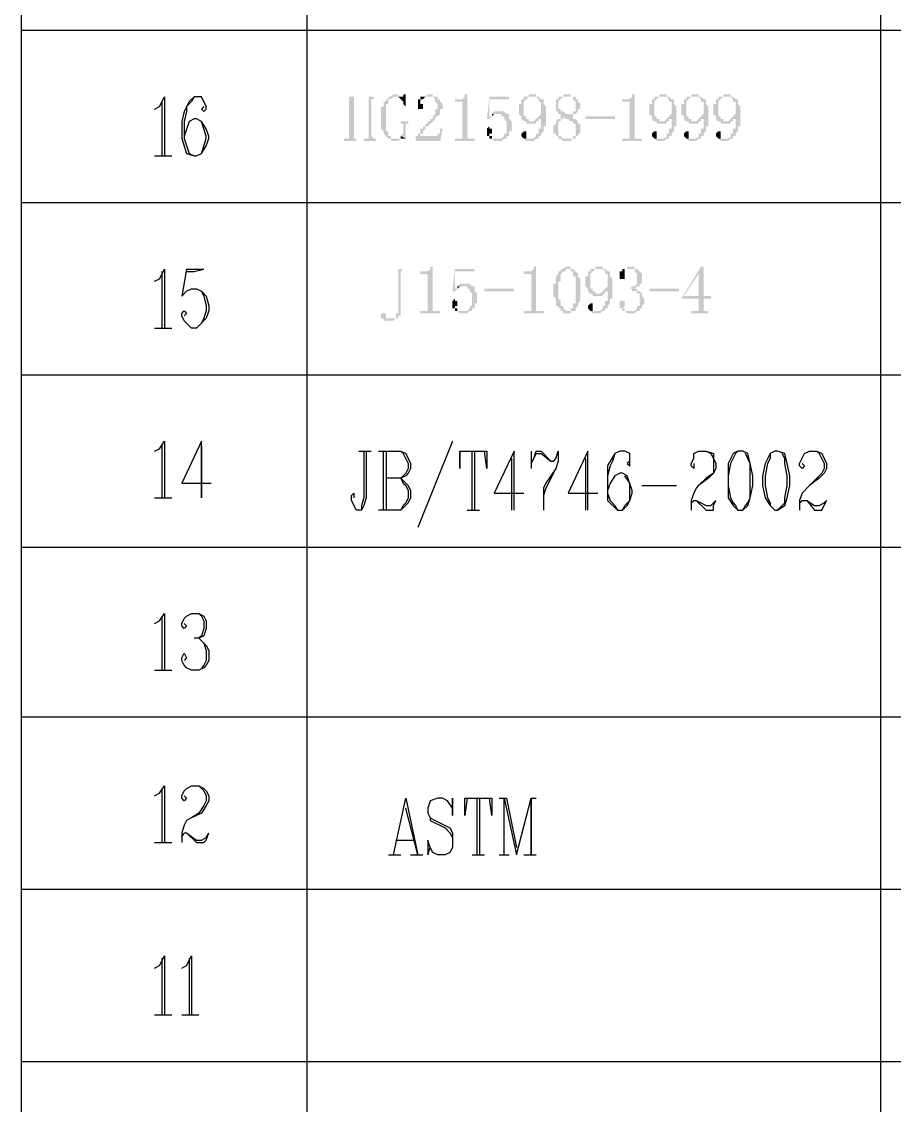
# Model space of a CAD drawing. Extents: x 51 to 246, y 3 to 417.
# Drawn here: x 183.56 to 198.56, y 62.54 to 81.17 of the extents above; entities that cross this region are included whole.
import ezdxf

# ---------------------------------------------------------------- set-up
doc = ezdxf.new("R2010")
doc.units = 0
doc.header["$MEASUREMENT"] = 0
doc.layers.add('_____1', color=160, linetype='Continuous')

msp = doc.modelspace()

# ---------------------------------------------------------------- hatches: boundary and pattern name
at = {"layer": '_____1'}
for points in [[(189.315, 79.883), (189.103, 79.883), (189.188, 79.883), (189.188, 79.163), (189.103, 79.163), (189.103, 79.121), (189.315, 79.121), (189.315, 79.163), (189.272, 79.163), (189.272, 79.544), (189.526, 79.544), (189.272, 79.544), (189.272, 79.883)], [(189.653, 79.883), (189.442, 79.883), (189.526, 79.883), (189.526, 79.544), (189.272, 79.544), (189.526, 79.544), (189.526, 79.163), (189.442, 79.163), (189.442, 79.121), (189.653, 79.121), (189.653, 79.163), (189.611, 79.163), (189.569, 79.205), (189.569, 79.84), (189.611, 79.84), (189.611, 79.883)], [(189.992, 79.925), (189.95, 79.925), (189.907, 79.883), (189.865, 79.883), (189.865, 79.84), (189.823, 79.84), (189.823, 79.798), (189.78, 79.798), (189.78, 79.713), (189.738, 79.713), (189.738, 79.332), (189.78, 79.29), (189.78, 79.248), (189.865, 79.163), (189.907, 79.163), (189.907, 79.121), (190.034, 79.121), (190.077, 79.163), (189.907, 79.163), (189.907, 79.205), (189.865, 79.205), (189.865, 79.29), (189.823, 79.29), (189.823, 79.756), (189.865, 79.756), (189.865, 79.84), (189.907, 79.84), (189.95, 79.883), (190.077, 79.883), (190.034, 79.883), (190.034, 79.925)], [(190.585, 79.925), (190.542, 79.925), (190.5, 79.883), (190.458, 79.883), (190.627, 79.883), (190.669, 79.84), (190.669, 79.798), (190.712, 79.756), (190.712, 79.671), (190.669, 79.671), (190.669, 79.586), (190.627, 79.544), (190.627, 79.502), (190.585, 79.502), (190.585, 79.459), (190.542, 79.459), (190.542, 79.417), (190.5, 79.417), (190.5, 79.375), (190.458, 79.375), (190.458, 79.332), (190.415, 79.332), (190.415, 79.248), (190.373, 79.248), (190.373, 79.205), (190.331, 79.205), (190.415, 79.205), (190.415, 79.248), (190.458, 79.248), (190.458, 79.29), (190.5, 79.332), (190.5, 79.375), (190.542, 79.375), (190.669, 79.502), (190.669, 79.544), (190.712, 79.544), (190.754, 79.586), (190.754, 79.671), (190.796, 79.671), (190.796, 79.756), (190.754, 79.798), (190.754, 79.84), (190.712, 79.84), (190.712, 79.883), (190.627, 79.883), (190.627, 79.925)], [(192.447, 79.883), (192.32, 79.883), (192.405, 79.883), (192.447, 79.84), (192.447, 79.798), (192.49, 79.798), (192.49, 79.586), (192.447, 79.544), (192.49, 79.544), (192.49, 79.332), (192.447, 79.332), (192.447, 79.248), (192.405, 79.248), (192.405, 79.205), (192.363, 79.163), (192.193, 79.163), (192.236, 79.121), (192.363, 79.121), (192.405, 79.163), (192.447, 79.163), (192.447, 79.205), (192.49, 79.205), (192.49, 79.248), (192.532, 79.29), (192.532, 79.375), (192.574, 79.375), (192.574, 79.713), (192.532, 79.756), (192.532, 79.84), (192.49, 79.84)], [(192.955, 79.925), (192.871, 79.925), (192.871, 79.883), (192.786, 79.883), (192.786, 79.84), (192.744, 79.84), (192.744, 79.629), (192.786, 79.629), (192.786, 79.586), (192.828, 79.586), (192.828, 79.544), (192.871, 79.544), (192.828, 79.544), (192.871, 79.544), (192.913, 79.502), (192.955, 79.502), (192.998, 79.459), (193.04, 79.459), (193.04, 79.417), (193.082, 79.417), (193.082, 79.205), (193.04, 79.205), (193.04, 79.163), (192.828, 79.163), (192.871, 79.121), (192.998, 79.121), (193.04, 79.163), (193.082, 79.163), (193.082, 79.205), (193.125, 79.205), (193.125, 79.248), (193.167, 79.248), (193.167, 79.417), (193.125, 79.417), (193.125, 79.459), (193.082, 79.502), (193.04, 79.502), (193.04, 79.544), (192.998, 79.544), (193.04, 79.544), (192.998, 79.544), (192.998, 79.586), (192.913, 79.586), (192.871, 79.629), (192.828, 79.629), (192.828, 79.671), (192.786, 79.671), (192.786, 79.798), (192.871, 79.883), (193.04, 79.883), (192.998, 79.883), (192.998, 79.925)], [(194.691, 79.883), (194.564, 79.883), (194.649, 79.883), (194.691, 79.84), (194.691, 79.798), (194.733, 79.798), (194.733, 79.586), (194.691, 79.544), (194.733, 79.544), (194.733, 79.332), (194.691, 79.332), (194.691, 79.248), (194.649, 79.248), (194.649, 79.205), (194.606, 79.163), (194.437, 79.163), (194.479, 79.121), (194.606, 79.121), (194.649, 79.163), (194.691, 79.163), (194.691, 79.205), (194.733, 79.205), (194.733, 79.248), (194.776, 79.29), (194.776, 79.375), (194.818, 79.375), (194.818, 79.713), (194.776, 79.756), (194.776, 79.84), (194.733, 79.84)], [(195.241, 79.883), (195.114, 79.883), (195.199, 79.883), (195.241, 79.84), (195.241, 79.798), (195.284, 79.798), (195.284, 79.586), (195.241, 79.544), (195.284, 79.544), (195.284, 79.332), (195.241, 79.332), (195.241, 79.248), (195.199, 79.248), (195.199, 79.205), (195.157, 79.163), (194.987, 79.163), (195.03, 79.121), (195.157, 79.121), (195.199, 79.163), (195.241, 79.163), (195.241, 79.205), (195.284, 79.205), (195.284, 79.248), (195.326, 79.29), (195.326, 79.375), (195.368, 79.375), (195.368, 79.713), (195.326, 79.756), (195.326, 79.84), (195.284, 79.84)], [(195.792, 79.883), (195.665, 79.883), (195.749, 79.883), (195.792, 79.84), (195.792, 79.798), (195.834, 79.798), (195.834, 79.586), (195.792, 79.544), (195.834, 79.544), (195.834, 79.332), (195.792, 79.332), (195.792, 79.248), (195.749, 79.248), (195.749, 79.205), (195.707, 79.163), (195.538, 79.163), (195.58, 79.121), (195.707, 79.121), (195.749, 79.163), (195.792, 79.163), (195.792, 79.205), (195.834, 79.205), (195.834, 79.248), (195.876, 79.29), (195.876, 79.375), (195.919, 79.375), (195.919, 79.713), (195.876, 79.756), (195.876, 79.84), (195.834, 79.84)], [(190.246, 79.459), (190.034, 79.459), (190.077, 79.459), (190.077, 79.417), (190.119, 79.417), (190.119, 79.248), (190.077, 79.205), (190.161, 79.163), (190.161, 79.417), (190.204, 79.417), (190.204, 79.459)], [(193.252, 79.544), (193.76, 79.544), (193.76, 79.502), (193.252, 79.502)], [(190.246, 76.919), (189.865, 76.919), (190.034, 76.919), (190.034, 76.157), (189.992, 76.157), (189.992, 76.073), (189.907, 76.073), (190.034, 76.073), (190.034, 76.115), (190.077, 76.115), (190.077, 76.877), (190.119, 76.919)], [(192.955, 76.962), (192.913, 76.962), (192.871, 76.919), (192.828, 76.919), (192.998, 76.919), (192.998, 76.877), (193.04, 76.877), (193.04, 76.792), (193.082, 76.792), (193.082, 76.327), (193.04, 76.327), (193.04, 76.242), (192.998, 76.242), (192.998, 76.2), (192.955, 76.2), (193.082, 76.2), (193.082, 76.242), (193.125, 76.284), (193.125, 76.327), (193.167, 76.369), (193.167, 76.75), (193.125, 76.792), (193.125, 76.835), (193.04, 76.919), (192.998, 76.919), (192.998, 76.962)], [(193.59, 76.919), (193.463, 76.919), (193.548, 76.919), (193.59, 76.877), (193.59, 76.835), (193.633, 76.835), (193.633, 76.623), (193.59, 76.581), (193.633, 76.581), (193.633, 76.369), (193.59, 76.369), (193.59, 76.284), (193.548, 76.284), (193.548, 76.242), (193.506, 76.2), (193.336, 76.2), (193.379, 76.157), (193.506, 76.157), (193.548, 76.2), (193.59, 76.2), (193.59, 76.242), (193.633, 76.242), (193.633, 76.284), (193.675, 76.327), (193.675, 76.411), (193.717, 76.411), (193.717, 76.75), (193.675, 76.792), (193.675, 76.877), (193.633, 76.877)], [(191.516, 76.581), (192.024, 76.581), (192.024, 76.538), (191.516, 76.538)], [(194.352, 76.581), (194.86, 76.581), (194.86, 76.538), (194.352, 76.538)], [(193.887, 76.369), (193.844, 76.369), (193.844, 76.242), (193.887, 76.242), (193.887, 76.2), (193.929, 76.2), (193.971, 76.157), (194.098, 76.157), (194.141, 76.2), (193.929, 76.2), (193.929, 76.242), (193.887, 76.242), (193.929, 76.284), (193.929, 76.369)]]:
    msp.add_hatch(color=7, dxfattribs=at).paths.add_polyline_path(points)
for points in [[(190.161, 79.925), (190.119, 79.925), (190.119, 79.883), (189.992, 79.883), (190.034, 79.883), (190.119, 79.798), (190.119, 79.756), (190.161, 79.713)], [(190.458, 79.883), (190.415, 79.883), (190.415, 79.84), (190.373, 79.84), (190.373, 79.671), (190.458, 79.671), (190.458, 79.756), (190.415, 79.756), (190.415, 79.84), (190.458, 79.84), (190.5, 79.883), (190.542, 79.883)], [(191.22, 79.925), (191.177, 79.925), (191.177, 79.883), (191.135, 79.84), (191.008, 79.84), (191.008, 79.798), (191.135, 79.798), (191.135, 79.163), (191.008, 79.163), (191.008, 79.121), (191.347, 79.121), (191.347, 79.163), (191.22, 79.163), (191.22, 79.248)], [(191.939, 79.883), (191.601, 79.883), (191.558, 79.502), (191.601, 79.502), (191.643, 79.544), (191.601, 79.544), (191.601, 79.84), (191.939, 79.84)], [(192.32, 79.925), (192.278, 79.925), (192.278, 79.883), (192.193, 79.883), (192.193, 79.84), (192.151, 79.84), (192.151, 79.756), (192.109, 79.756), (192.109, 79.586), (192.151, 79.544), (192.151, 79.502), (192.193, 79.459), (192.32, 79.459), (192.278, 79.459), (192.278, 79.502), (192.236, 79.502), (192.236, 79.544), (192.193, 79.544), (192.193, 79.798), (192.278, 79.883), (192.447, 79.883), (192.405, 79.883), (192.405, 79.925), (192.363, 79.925)], [(193.04, 79.883), (192.955, 79.883), (193.04, 79.883), (193.04, 79.84), (193.082, 79.798), (193.082, 79.629), (193.04, 79.629), (193.04, 79.586), (192.998, 79.586), (192.998, 79.544), (193.04, 79.544), (193.04, 79.586), (193.082, 79.586), (193.125, 79.629), (193.125, 79.671), (193.167, 79.671), (193.167, 79.756), (193.125, 79.798), (193.125, 79.84), (193.082, 79.84), (193.082, 79.883)], [(194.098, 79.925), (194.056, 79.925), (194.056, 79.883), (194.014, 79.84), (193.887, 79.84), (193.887, 79.798), (194.014, 79.798), (194.014, 79.163), (193.887, 79.163), (193.887, 79.121), (194.225, 79.121), (194.225, 79.163), (194.098, 79.163), (194.098, 79.248)], [(194.564, 79.925), (194.522, 79.925), (194.522, 79.883), (194.437, 79.883), (194.437, 79.84), (194.395, 79.84), (194.395, 79.756), (194.352, 79.756), (194.352, 79.586), (194.395, 79.544), (194.395, 79.502), (194.437, 79.459), (194.564, 79.459), (194.522, 79.459), (194.522, 79.502), (194.479, 79.502), (194.479, 79.544), (194.437, 79.544), (194.437, 79.798), (194.522, 79.883), (194.691, 79.883), (194.649, 79.883), (194.649, 79.925), (194.606, 79.925)], [(195.114, 79.925), (195.072, 79.925), (195.072, 79.883), (194.987, 79.883), (194.987, 79.84), (194.945, 79.84), (194.945, 79.756), (194.903, 79.756), (194.903, 79.586), (194.945, 79.544), (194.945, 79.502), (194.987, 79.459), (195.114, 79.459), (195.072, 79.459), (195.072, 79.502), (195.03, 79.502), (195.03, 79.544), (194.987, 79.544), (194.987, 79.798), (195.072, 79.883), (195.241, 79.883), (195.199, 79.883), (195.199, 79.925), (195.157, 79.925)], [(195.665, 79.925), (195.622, 79.925), (195.622, 79.883), (195.538, 79.883), (195.538, 79.84), (195.495, 79.84), (195.495, 79.756), (195.453, 79.756), (195.453, 79.586), (195.495, 79.544), (195.495, 79.502), (195.538, 79.459), (195.665, 79.459), (195.622, 79.459), (195.622, 79.502), (195.58, 79.502), (195.58, 79.544), (195.538, 79.544), (195.538, 79.798), (195.622, 79.883), (195.792, 79.883), (195.749, 79.883), (195.749, 79.925), (195.707, 79.925)], [(191.643, 79.586), (191.643, 79.544), (191.601, 79.544), (191.643, 79.544), (191.685, 79.586), (191.77, 79.586)], [(191.77, 79.629), (191.685, 79.629), (191.643, 79.586), (191.812, 79.586), (191.812, 79.544), (191.855, 79.544), (191.855, 79.502), (191.897, 79.459), (191.897, 79.248), (191.855, 79.248), (191.855, 79.205), (191.812, 79.163), (191.643, 79.163), (191.685, 79.121), (191.812, 79.121), (191.855, 79.163), (191.897, 79.163), (191.897, 79.205), (191.939, 79.205), (191.939, 79.29), (191.982, 79.29), (191.982, 79.459), (191.939, 79.502), (191.939, 79.586), (191.897, 79.586), (191.855, 79.629), (191.812, 79.629)], [(192.447, 79.544), (192.363, 79.459), (192.193, 79.459), (192.236, 79.459), (192.236, 79.417), (192.405, 79.417), (192.405, 79.459), (192.447, 79.459), (192.447, 79.502), (192.49, 79.502), (192.49, 79.544)], [(192.828, 79.544), (192.828, 79.502), (192.786, 79.502), (192.744, 79.459), (192.744, 79.417), (192.701, 79.375), (192.701, 79.248), (192.744, 79.248), (192.744, 79.205), (192.786, 79.205), (192.786, 79.163), (192.955, 79.163), (192.871, 79.163), (192.828, 79.205), (192.786, 79.205), (192.786, 79.459), (192.828, 79.459), (192.828, 79.502), (192.871, 79.502), (192.871, 79.544)], [(194.691, 79.544), (194.606, 79.459), (194.437, 79.459), (194.479, 79.459), (194.479, 79.417), (194.649, 79.417), (194.649, 79.459), (194.691, 79.459), (194.691, 79.502), (194.733, 79.502), (194.733, 79.544)], [(195.241, 79.544), (195.157, 79.459), (194.987, 79.459), (195.03, 79.459), (195.03, 79.417), (195.199, 79.417), (195.199, 79.459), (195.241, 79.459), (195.241, 79.502), (195.284, 79.502), (195.284, 79.544)], [(195.792, 79.544), (195.749, 79.502), (195.707, 79.459), (195.538, 79.459), (195.58, 79.459), (195.58, 79.417), (195.749, 79.417), (195.749, 79.459), (195.792, 79.459), (195.792, 79.502), (195.834, 79.502), (195.834, 79.544)], [(190.796, 79.332), (190.754, 79.332), (190.754, 79.248), (190.712, 79.248), (190.712, 79.205), (190.331, 79.205), (190.331, 79.121), (190.754, 79.121)], [(191.601, 79.375), (191.558, 79.332), (191.558, 79.205), (191.601, 79.205), (191.601, 79.163), (191.728, 79.163), (191.643, 79.163), (191.643, 79.205), (191.601, 79.205), (191.601, 79.248), (191.643, 79.248), (191.643, 79.332), (191.601, 79.332)], [(192.193, 79.29), (192.151, 79.248), (192.151, 79.205), (192.193, 79.163), (192.278, 79.163), (192.236, 79.163), (192.236, 79.29)], [(194.437, 79.29), (194.395, 79.248), (194.395, 79.205), (194.437, 79.163), (194.522, 79.163), (194.479, 79.163), (194.479, 79.29)], [(194.987, 79.29), (194.945, 79.248), (194.945, 79.205), (194.987, 79.163), (195.072, 79.163), (195.03, 79.163), (195.03, 79.29)], [(195.538, 79.29), (195.495, 79.248), (195.495, 79.205), (195.538, 79.163), (195.622, 79.163), (195.58, 79.163), (195.58, 79.29)], [(190.077, 79.205), (190.077, 79.163), (189.992, 79.163), (190.161, 79.163)], [(190.627, 76.962), (190.585, 76.962), (190.585, 76.919), (190.542, 76.877), (190.415, 76.877), (190.415, 76.835), (190.542, 76.835), (190.542, 76.2), (190.415, 76.2), (190.415, 76.157), (190.754, 76.157), (190.754, 76.2), (190.627, 76.2), (190.627, 76.284)], [(191.347, 76.919), (191.008, 76.919), (190.966, 76.538), (191.008, 76.538), (191.05, 76.581), (191.008, 76.581), (191.008, 76.877), (191.347, 76.877)], [(192.405, 76.962), (192.363, 76.962), (192.363, 76.919), (192.32, 76.877), (192.193, 76.877), (192.193, 76.835), (192.32, 76.835), (192.32, 76.2), (192.193, 76.2), (192.193, 76.157), (192.532, 76.157), (192.532, 76.2), (192.405, 76.2), (192.405, 76.284)], [(192.828, 76.919), (192.828, 76.877), (192.786, 76.877), (192.786, 76.835), (192.744, 76.792), (192.744, 76.665), (192.701, 76.665), (192.701, 76.454), (192.744, 76.411), (192.744, 76.284), (192.786, 76.284), (192.786, 76.242), (192.828, 76.242), (192.828, 76.2), (192.871, 76.2), (192.871, 76.157), (192.998, 76.157), (192.998, 76.2), (193.04, 76.2), (192.913, 76.2), (192.871, 76.242), (192.871, 76.284), (192.828, 76.284), (192.828, 76.369), (192.786, 76.411), (192.786, 76.708), (192.828, 76.708), (192.828, 76.835), (192.871, 76.877), (192.913, 76.877), (192.913, 76.919), (192.955, 76.919)], [(193.463, 76.962), (193.421, 76.962), (193.421, 76.919), (193.336, 76.919), (193.336, 76.877), (193.294, 76.877), (193.294, 76.792), (193.252, 76.792), (193.252, 76.623), (193.294, 76.581), (193.294, 76.538), (193.336, 76.496), (193.463, 76.496), (193.421, 76.496), (193.421, 76.538), (193.379, 76.538), (193.379, 76.581), (193.336, 76.581), (193.336, 76.835), (193.421, 76.919), (193.59, 76.919), (193.548, 76.919), (193.548, 76.962), (193.506, 76.962)], [(193.929, 76.919), (193.887, 76.919), (193.887, 76.877), (193.844, 76.877), (193.844, 76.75), (193.929, 76.75), (193.929, 76.919), (194.014, 76.919)], [(194.014, 76.962), (193.971, 76.962), (193.971, 76.919), (193.929, 76.919), (194.098, 76.919), (194.098, 76.877), (194.141, 76.835), (194.141, 76.665), (194.098, 76.623), (194.056, 76.623), (194.014, 76.581), (193.971, 76.581), (194.056, 76.581), (194.056, 76.538), (194.141, 76.538), (194.141, 76.496), (194.183, 76.496), (194.183, 76.284), (194.141, 76.284), (194.141, 76.242), (194.098, 76.2), (194.014, 76.2), (194.183, 76.2), (194.183, 76.242), (194.225, 76.242), (194.225, 76.284), (194.268, 76.327), (194.268, 76.411), (194.225, 76.454), (194.225, 76.496), (194.183, 76.538), (194.141, 76.538), (194.141, 76.581), (194.098, 76.581), (194.141, 76.623), (194.183, 76.623), (194.183, 76.665), (194.225, 76.665), (194.225, 76.835), (194.141, 76.919), (194.098, 76.919), (194.098, 76.962), (194.056, 76.962)], [(195.284, 76.962), (195.241, 76.962), (194.903, 76.411), (195.199, 76.411), (195.199, 76.2), (195.072, 76.2), (195.072, 76.157), (195.368, 76.157), (195.368, 76.2), (195.284, 76.2), (195.284, 76.411), (195.411, 76.411), (195.411, 76.454), (194.945, 76.454), (195.199, 76.835)], [(195.284, 76.962), (195.199, 76.835), (195.199, 76.454), (194.945, 76.454), (195.284, 76.454)], [(191.05, 76.623), (191.05, 76.581), (191.008, 76.581), (191.05, 76.581), (191.093, 76.623), (191.177, 76.623)], [(191.177, 76.665), (191.093, 76.665), (191.05, 76.623), (191.22, 76.623), (191.22, 76.581), (191.262, 76.581), (191.262, 76.538), (191.304, 76.496), (191.304, 76.284), (191.262, 76.284), (191.262, 76.242), (191.22, 76.2), (191.05, 76.2), (191.093, 76.157), (191.22, 76.157), (191.262, 76.2), (191.304, 76.2), (191.304, 76.242), (191.347, 76.242), (191.347, 76.327), (191.389, 76.327), (191.389, 76.496), (191.347, 76.538), (191.347, 76.623), (191.304, 76.623), (191.262, 76.665), (191.22, 76.665)], [(193.59, 76.581), (193.506, 76.496), (193.336, 76.496), (193.379, 76.496), (193.379, 76.454), (193.548, 76.454), (193.548, 76.496), (193.59, 76.496), (193.59, 76.538), (193.633, 76.538), (193.633, 76.581)], [(191.008, 76.411), (190.966, 76.369), (190.966, 76.242), (191.008, 76.242), (191.008, 76.2), (191.135, 76.2), (191.05, 76.2), (191.05, 76.242), (191.008, 76.242), (191.008, 76.284), (191.05, 76.284), (191.05, 76.369), (191.008, 76.369)], [(193.336, 76.327), (193.294, 76.284), (193.294, 76.242), (193.336, 76.2), (193.421, 76.2), (193.379, 76.2), (193.379, 76.327)], [(189.78, 76.157), (189.738, 76.157), (189.738, 76.073), (189.78, 76.073), (189.78, 76.03), (189.95, 76.03), (189.992, 76.073), (189.823, 76.073), (189.823, 76.157)]]:
    msp.add_hatch(color=7, dxfattribs=at).paths.add_polyline_path(points, is_closed=False)

# ---------------------------------------------------------------- linework, layer by layer
at = {"layer": '_____1', "color": 7}
for p, q in [((183.557, 28.829), (183.557, 148.928)), ((188.468, 28.829), (188.468, 148.928)), ((198.332, 28.829), (198.332, 148.928)), ((183.557, 81.026), (242.612, 81.026)), ((185.97, 79.798), (185.97, 78.867)), ((185.843, 78.867), (186.14, 78.867)), ((183.557, 78.062), (242.612, 78.062)), ((185.97, 76.877), (185.97, 75.903)), ((186.394, 76.919), (186.69, 76.919)), ((185.843, 75.903), (186.14, 75.903)), ((183.557, 75.099), (242.612, 75.099)), ((185.97, 73.913), (185.97, 72.982)), ((190.966, 73.956), (190.373, 72.474)), ((189.357, 73.787), (189.569, 73.787)), ((189.78, 72.771), (189.78, 73.787)), ((189.823, 73.787), (189.823, 72.771)), ((191.304, 72.771), (191.304, 73.787)), ((191.347, 73.787), (191.347, 72.771)), ((191.982, 73.66), (191.982, 72.771)), ((192.32, 73.787), (192.32, 73.49)), ((193.252, 73.66), (193.252, 72.771)), ((194.225, 73.194), (194.818, 73.194)), ((185.843, 72.982), (186.14, 72.982)), ((191.22, 72.771), (191.431, 72.771)), ((183.557, 72.135), (242.612, 72.135)), ((185.97, 70.95), (185.97, 70.019)), ((185.843, 70.019), (186.14, 70.019)), ((183.557, 69.215), (242.612, 69.215)), ((185.97, 67.987), (185.97, 67.056)), ((191.389, 66.844), (191.389, 67.818)), ((191.431, 67.818), (191.431, 66.844)), ((191.77, 67.818), (191.897, 67.818)), ((191.855, 66.844), (191.855, 67.818)), ((191.897, 67.818), (192.066, 66.971)), ((192.32, 67.818), (192.405, 67.818)), ((189.992, 67.098), (190.288, 67.098)), ((185.843, 67.056), (186.14, 67.056)), ((189.865, 66.844), (190.077, 66.844)), ((190.246, 66.844), (190.458, 66.844)), ((191.304, 66.844), (191.516, 66.844)), ((191.77, 66.844), (191.939, 66.844)), ((192.193, 66.844), (192.405, 66.844)), ((183.557, 66.251), (242.612, 66.251)), ((185.97, 65.066), (185.97, 64.092)), ((186.436, 65.066), (186.436, 64.092)), ((185.843, 64.092), (186.14, 64.092)), ((186.309, 64.092), (186.605, 64.092)), ((183.557, 63.288), (242.612, 63.288))]:
    msp.add_line(p, q, dxfattribs=at)
for points in [[(185.843, 79.671), (185.928, 79.713), (186.013, 79.883), (186.013, 78.867)], [(186.69, 79.713), (186.648, 79.671), (186.69, 79.629), (186.732, 79.671), (186.732, 79.713), (186.648, 79.883), (186.521, 79.883), (186.436, 79.798), (186.351, 79.629), (186.309, 79.459), (186.309, 79.163), (186.394, 78.909), (186.521, 78.867), (186.563, 78.867), (186.648, 78.909), (186.732, 79.036), (186.775, 79.163), (186.775, 79.205), (186.732, 79.332), (186.648, 79.459), (186.563, 79.502), (186.521, 79.502), (186.436, 79.459), (186.351, 79.205)], [(186.521, 79.883), (186.478, 79.798), (186.394, 79.713), (186.394, 79.629), (186.351, 79.459), (186.351, 79.163), (186.436, 78.909), (186.521, 78.867)], [(186.563, 78.867), (186.648, 78.909), (186.732, 79.163), (186.732, 79.205), (186.648, 79.459)], [(185.843, 76.708), (185.928, 76.75), (186.013, 76.919), (186.013, 75.903)], [(186.394, 76.919), (186.309, 76.454), (186.394, 76.538), (186.478, 76.581), (186.563, 76.581), (186.648, 76.538), (186.732, 76.454), (186.775, 76.284), (186.775, 76.2), (186.732, 76.073), (186.563, 75.903), (186.478, 75.903), (186.351, 76.03), (186.309, 76.115), (186.309, 76.157), (186.351, 76.2), (186.394, 76.157), (186.351, 76.115)], [(186.394, 76.877), (186.521, 76.877), (186.69, 76.919)], [(186.563, 76.581), (186.648, 76.538), (186.69, 76.454), (186.732, 76.284), (186.732, 76.2), (186.69, 76.073), (186.648, 75.988), (186.563, 75.903)], [(185.843, 73.787), (185.928, 73.829), (186.013, 73.956), (186.013, 72.982)], [(186.648, 73.871), (186.648, 72.982), (186.648, 73.956), (186.309, 73.236), (186.817, 73.236)], [(189.484, 73.787), (189.484, 72.982), (189.442, 72.855), (189.399, 72.771), (189.315, 72.771), (189.23, 72.94), (189.23, 73.025), (189.272, 73.067), (189.272, 72.982)], [(189.442, 73.787), (189.442, 72.982), (189.399, 72.855), (189.399, 72.771)], [(189.696, 73.787), (190.077, 73.787), (190.161, 73.744), (190.246, 73.575), (190.246, 73.49), (190.204, 73.406), (190.161, 73.363), (190.077, 73.321)], [(190.077, 73.787), (190.119, 73.744), (190.204, 73.575), (190.204, 73.49), (190.161, 73.406), (190.119, 73.363), (190.077, 73.321), (189.823, 73.321)], [(191.093, 73.787), (191.093, 73.49), (191.093, 73.787), (191.558, 73.787), (191.558, 73.49), (191.516, 73.787)], [(192.024, 72.771), (192.024, 73.787), (191.685, 73.067), (192.193, 73.067)], [(192.32, 73.575), (192.363, 73.66), (192.405, 73.787), (192.49, 73.787), (192.659, 73.617), (192.701, 73.617), (192.744, 73.66), (192.786, 73.787)], [(192.363, 73.66), (192.405, 73.744), (192.49, 73.744), (192.659, 73.617)], [(192.786, 73.787), (192.786, 73.617), (192.744, 73.49), (192.574, 73.152), (192.532, 73.025), (192.532, 72.771)], [(193.294, 72.771), (193.294, 73.787), (192.955, 73.067), (193.463, 73.067)], [(194.014, 73.617), (193.971, 73.575), (194.014, 73.533), (194.014, 73.744), (193.929, 73.787), (193.844, 73.787), (193.76, 73.744), (193.675, 73.617), (193.633, 73.533), (193.633, 72.94), (193.802, 72.771), (193.887, 72.771), (193.971, 72.855), (194.014, 72.94), (194.056, 73.067), (194.056, 73.109), (193.971, 73.363), (193.887, 73.406), (193.844, 73.406), (193.76, 73.363), (193.675, 73.236), (193.633, 73.109)], [(193.844, 73.787), (193.76, 73.744), (193.717, 73.617), (193.675, 73.533), (193.633, 73.363), (193.633, 73.067), (193.675, 72.94), (193.76, 72.855), (193.802, 72.771)], [(195.114, 73.575), (195.114, 73.49), (195.072, 73.533), (195.072, 73.575), (195.114, 73.66), (195.114, 73.744), (195.199, 73.787), (195.326, 73.787), (195.453, 73.744), (195.453, 73.66), (195.495, 73.575), (195.495, 73.49), (195.453, 73.406), (195.368, 73.321), (195.199, 73.194), (195.157, 73.152), (195.114, 73.067), (195.072, 72.94), (195.072, 72.771)], [(195.326, 73.787), (195.411, 73.744), (195.453, 73.66), (195.453, 73.406), (195.326, 73.321), (195.199, 73.194)], [(195.876, 73.787), (195.792, 73.744), (195.707, 73.575), (195.707, 72.982), (195.792, 72.855), (195.876, 72.771), (195.961, 72.771), (196.046, 72.855), (196.088, 72.982), (196.13, 73.194), (196.13, 73.363), (196.088, 73.575), (196.046, 73.744), (195.961, 73.787), (195.876, 73.787), (195.834, 73.744), (195.749, 73.575), (195.707, 73.363), (195.707, 73.194), (195.749, 72.982), (195.792, 72.898), (195.834, 72.855), (195.876, 72.771)], [(195.961, 72.771), (196.003, 72.855), (196.046, 72.898), (196.088, 72.982), (196.088, 73.575), (196.003, 73.744)], [(196.511, 73.787), (196.427, 73.744), (196.342, 73.575), (196.3, 73.363), (196.3, 73.194), (196.342, 72.982), (196.427, 72.855), (196.511, 72.771), (196.554, 72.771), (196.681, 72.855), (196.723, 72.982), (196.765, 73.194), (196.765, 73.363), (196.723, 73.575), (196.681, 73.744), (196.554, 73.787), (196.511, 73.787), (196.427, 73.744), (196.427, 73.66), (196.384, 73.575), (196.342, 73.363), (196.342, 73.194), (196.384, 72.982), (196.427, 72.898), (196.427, 72.855), (196.511, 72.771)], [(196.554, 72.771), (196.681, 72.898), (196.681, 72.982), (196.723, 73.194), (196.723, 73.363), (196.681, 73.575), (196.681, 73.66), (196.638, 73.744)], [(196.977, 73.575), (197.019, 73.533), (196.977, 73.49), (196.935, 73.533), (196.935, 73.575), (197.019, 73.744), (197.104, 73.787), (197.231, 73.787), (197.316, 73.744), (197.4, 73.575), (197.4, 73.49), (197.358, 73.406), (197.273, 73.321), (197.104, 73.194), (196.977, 73.067), (196.935, 72.94), (196.935, 72.771)], [(197.231, 73.787), (197.273, 73.744), (197.358, 73.575), (197.358, 73.49), (197.316, 73.406), (197.104, 73.194)], [(192.744, 73.49), (192.574, 73.236), (192.532, 73.152), (192.532, 72.771)], [(190.077, 73.321), (190.204, 73.194), (190.246, 73.109), (190.246, 72.982), (190.204, 72.898), (190.077, 72.771), (189.696, 72.771)], [(190.077, 73.321), (190.119, 73.236), (190.161, 73.194), (190.204, 73.109), (190.204, 72.982), (190.161, 72.898), (190.119, 72.855), (190.077, 72.771)], [(193.887, 72.771), (193.929, 72.855), (194.014, 72.94), (194.014, 73.236), (193.929, 73.363)], [(195.072, 72.898), (195.114, 72.94), (195.157, 72.94), (195.326, 72.855), (195.411, 72.855), (195.495, 72.94)], [(195.157, 72.94), (195.326, 72.771), (195.453, 72.771), (195.453, 72.855), (195.495, 72.94)], [(196.935, 72.898), (196.977, 72.94), (197.062, 72.94), (197.189, 72.855), (197.273, 72.855), (197.358, 72.898), (197.4, 72.94)], [(197.062, 72.94), (197.189, 72.771), (197.316, 72.771), (197.4, 72.94)], [(185.843, 70.823), (185.928, 70.866), (186.013, 70.993), (186.013, 70.019)], [(186.351, 70.823), (186.394, 70.781), (186.351, 70.738), (186.309, 70.781), (186.309, 70.823), (186.351, 70.908), (186.394, 70.95), (186.478, 70.993), (186.605, 70.993), (186.69, 70.95), (186.732, 70.866), (186.732, 70.738), (186.69, 70.612), (186.605, 70.569), (186.521, 70.569)], [(186.605, 70.993), (186.648, 70.95), (186.69, 70.866), (186.69, 70.738), (186.648, 70.612), (186.605, 70.569), (186.732, 70.442), (186.775, 70.358), (186.775, 70.188), (186.732, 70.104), (186.69, 70.061), (186.605, 70.019), (186.478, 70.019), (186.394, 70.061), (186.351, 70.104), (186.309, 70.188), (186.309, 70.231), (186.351, 70.315), (186.394, 70.231), (186.351, 70.188)], [(186.69, 70.485), (186.732, 70.358), (186.732, 70.188), (186.69, 70.104), (186.648, 70.061)], [(185.843, 67.86), (185.928, 67.902), (186.013, 68.029), (186.013, 67.056)], [(186.351, 67.86), (186.394, 67.818), (186.351, 67.775), (186.309, 67.818), (186.309, 67.86), (186.351, 67.945), (186.394, 67.987), (186.478, 68.029), (186.605, 68.029), (186.69, 67.987), (186.732, 67.945), (186.775, 67.86), (186.775, 67.775), (186.732, 67.691), (186.648, 67.563), (186.478, 67.479), (186.394, 67.437), (186.351, 67.352), (186.309, 67.225), (186.309, 67.056)], [(186.605, 68.029), (186.69, 67.945), (186.732, 67.86), (186.732, 67.775), (186.69, 67.691), (186.605, 67.563), (186.478, 67.479)], [(189.95, 66.844), (190.161, 67.818), (190.373, 66.844), (190.161, 67.648)], [(190.966, 67.648), (190.966, 67.818), (190.966, 67.521), (190.966, 67.648), (190.881, 67.775), (190.796, 67.818), (190.712, 67.818), (190.585, 67.775), (190.542, 67.648), (190.542, 67.563), (190.585, 67.479), (190.585, 67.437), (190.839, 67.31), (190.923, 67.225), (190.966, 67.14)], [(191.22, 67.818), (191.177, 67.521), (191.177, 67.818), (191.643, 67.818), (191.643, 67.521), (191.601, 67.818)], [(191.855, 67.818), (192.066, 66.844), (192.32, 67.818), (192.32, 66.844), (192.32, 67.818)], [(190.542, 67.563), (190.585, 67.479), (190.669, 67.437), (190.923, 67.31), (190.966, 67.225), (190.966, 66.971), (190.923, 66.886), (190.839, 66.844), (190.712, 66.844), (190.627, 66.886), (190.585, 66.971), (190.542, 67.098), (190.542, 66.844), (190.585, 66.971)], [(186.309, 67.14), (186.351, 67.225), (186.394, 67.225), (186.563, 67.098), (186.648, 67.098), (186.732, 67.14), (186.775, 67.225)], [(186.394, 67.225), (186.563, 67.056), (186.69, 67.056), (186.732, 67.098), (186.775, 67.225)], [(185.843, 64.897), (185.928, 64.939), (186.013, 65.108), (186.013, 64.092)], [(186.309, 64.897), (186.394, 64.939), (186.478, 65.108), (186.478, 64.092)]]:
    msp.add_lwpolyline(points, dxfattribs=at)

doc.saveas('drawing.dxf')
